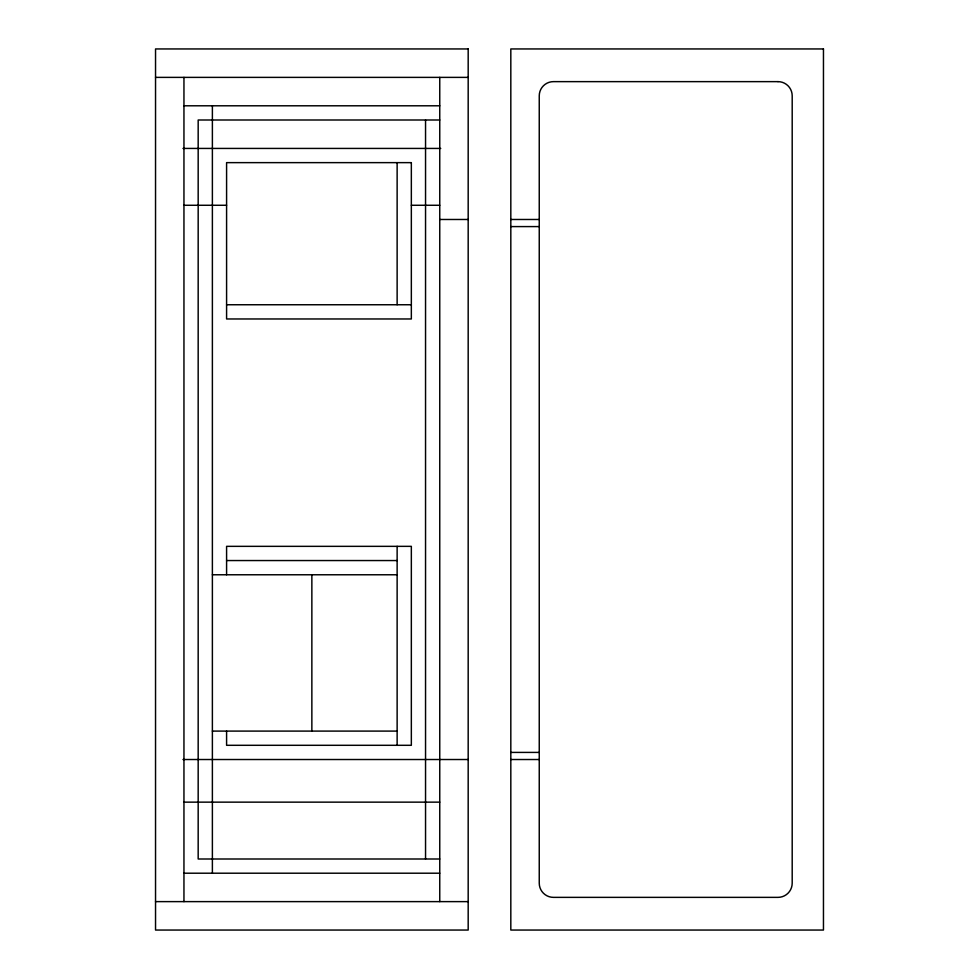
<?xml version="1.0" encoding="UTF-8"?>
<svg xmlns="http://www.w3.org/2000/svg" width="979" height="979" viewBox="0 0 979 979"><rect width="100%" height="100%" fill="white"/><g stroke="black" fill="none" stroke-linecap="round" stroke-linejoin="round"><path stroke-width="1.47" d="M155.539 77.378L468.182 77.378M183.954 105.793L439.755 105.793M439.755 120.001L198.174 120.001L198.174 858.999L439.755 858.999M182.987 148.429L440.734 148.429M183.954 205.272L226.59 205.272M411.339 205.272L439.755 205.272M439.755 219.48L468.182 219.48M510.818 219.48L539.245 219.48M510.818 226.59L539.245 226.59M226.59 304.75L411.339 304.75M226.59 560.551L397.131 560.551M212.382 574.771L397.131 574.771M212.382 731.093L397.131 731.093M510.818 752.41L539.245 752.41M182.987 759.52L468.182 759.52M510.818 759.52L539.245 759.52M183.954 802.144L439.755 802.144M183.954 873.207L439.755 873.207M155.539 901.622L468.182 901.622M439.755 77.378L439.755 901.622M425.547 120.001L425.547 858.999M397.131 162.636L397.131 304.75M397.131 546.343L397.131 745.3M311.86 574.771L311.86 731.093M226.59 574.771L226.59 546.343L411.339 546.343L411.339 745.3L226.59 745.3L226.59 731.093M212.382 105.793L212.382 873.207M183.954 77.378L183.954 901.622M468.182 48.95L155.539 48.95L155.539 930.05L468.182 930.05L468.182 48.95M823.461 48.95L510.818 48.95L510.818 930.05L823.461 930.05L823.461 48.95M777.987 81.636L553.453 81.636A14.208 14.208 0 0 0 539.245 95.844L539.245 883.156A14.208 14.208 0 0 0 553.453 897.364L777.987 897.364A14.208 14.208 0 0 0 792.195 883.156L792.195 95.844A14.208 14.208 0 0 0 777.987 81.636M411.339 162.636L226.59 162.636L226.59 318.97L411.339 318.97L411.339 162.636"/></g></svg>
